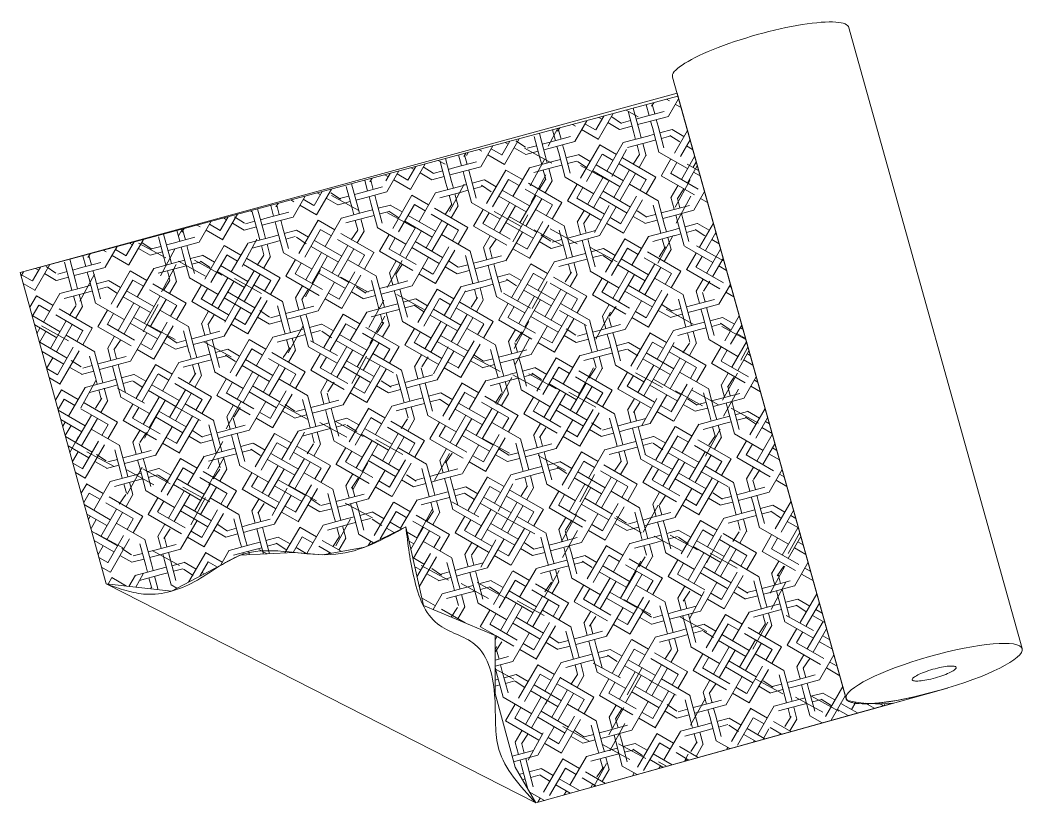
# Model space of a CAD drawing. Header units: inches. Extents: x -441 to 7, y -96 to 2.
# Drawn here: x 3.4474 to 3.8504, y 0.5412 to 0.855 of the extents above; entities that cross this region are included whole.
import ezdxf

# ---------------------------------------------------------------- set-up
doc = ezdxf.new("R2010")
doc.units = ezdxf.units.IN
doc.header["$MEASUREMENT"] = 0
doc.linetypes.add('Hidden', pattern=[1.429134, 1, -0.429134])
doc.layers.add('Vector Picture Geometry', color=6, linetype='Continuous', lineweight=0)

msp = doc.modelspace()

# ---------------------------------------------------------------- hatches: boundary and pattern name
at = {"layer": 'Vector Picture Geometry'}
h = msp.add_hatch(dxfattribs=at)
h.set_pattern_fill('AR30', color=190, scale=0.038987, angle=15, pattern_type=2)
h.set_pattern_definition([(330, (3.576864, -0.481554), (0.0376589, 0.0100907), [0.0126814, -0.042455]), (330, (3.575486, -0.483942), (0.0376589, 0.0100907), [0.0126814, -0.042455]), (240, (3.569239, -0.489248), (0.0100907, -0.0376589), [0.0077191, -0.0474174]), (240, (3.571626, -0.490627), (0.0100907, -0.0376589), [0.0049623, -0.0501742]), (60, (3.59692, -0.493133), (-0.0100907, 0.0376589), [0.0077191, -0.0474174]), (60, (3.594531, -0.491755), (-0.0100907, 0.0376589), [0.0049623, -0.0501742]), (330, (3.59168, -0.502205), (0.0376589, 0.0100907), [0.0055136, -0.0496228]), (326.6335, (3.5930593, -0.499818), (0.047749535, -0.0275682715), [0.0046947, -0.4647753]), (61.273, (3.583549, -0.4854139), (0.56884263, 1.0403995303), [0.0124088, -1.2284677]), (60, (3.581162, -0.484035), (-0.0100907, 0.0376589), [0.0132327, -0.0419037]), (60, (3.57583, -0.498784), (-0.0100907, 0.0376589), [0.0126814, -0.042455]), (60, (3.573442, -0.497405), (-0.0100907, 0.0376589), [0.0126814, -0.042455]), (330, (3.57831, -0.494486), (0.0376589, 0.0100907), [0.0126814, -0.042455]), (330, (3.57969, -0.4921), (0.0376589, 0.0100907), [0.0126814, -0.042455]), (150, (3.583643, -0.479738), (-0.0376589, -0.0100907), [0.0049623, -0.0501742]), (150, (3.58502, -0.47735), (-0.0376589, -0.0100907), [0.0077191, -0.0474174]), (60, (3.594093, -0.482588), (-0.0100907, 0.0376589), [0.0055136, -0.0496228]), (56.6335, (3.591706, -0.48121), (0.0275682715, 0.047749535), [0.0046947, -0.4647753]), (331.273, (3.5888555, -0.4916609), (1.0403995303, -0.56884263), [0.0124088, -1.2284677]), (330, (3.590234, -0.489273), (0.0376589, 0.0100907), [0.0132327, -0.0419037]), (60, (3.586374, -0.495958), (-0.0100907, 0.0376589), [0.0126814, -0.042455]), (60, (3.583987, -0.49458), (-0.0100907, 0.0376589), [0.0126814, -0.042455]), (330, (3.581136, -0.50503), (0.0376589, 0.0100907), [0.0077191, -0.0474174]), (330, (3.582515, -0.502643), (0.0376589, 0.0100907), [0.0049623, -0.0501742]), (285, (3.571224, -0.511723), (0.0477496, -0.0275682), [0.0027291, -0.0362582]), (285, (3.573484, -0.511118), (0.0477496, -0.0275682), [0.0027291, -0.0362582]), (15, (3.60361, -0.503045), (0.0275682, 0.0477496), [0.0027291, -0.0362582]), (15, (3.603006, -0.500785), (0.0275682, 0.0477496), [0.0027291, -0.0362582]), (105, (3.592674, -0.471264), (-0.0477496, 0.0275682), [0.0027291, -0.0362582]), (105, (3.594933, -0.47066), (-0.0477496, 0.0275682), [0.0027291, -0.0362582]), (195, (3.562546, -0.479336), (-0.0275682, -0.0477496), [0.0027291, -0.0362582]), (195, (3.56315, -0.481596), (-0.0275682, -0.0477496), [0.0027291, -0.0362582]), (195, (3.569177, -0.47998), (-0.0275682, -0.0477496), [0.0038987, -0.0350886]), (15, (3.59698, -0.5024), (0.0275682, 0.0477496), [0.0038987, -0.0350886]), (285, (3.57187, -0.505092), (0.0477496, -0.0275682), [0.0038987, -0.0350886]), (105, (3.594288, -0.47729), (-0.0477496, 0.0275682), [0.0038987, -0.0350886]), (150, (3.600778, -0.486448), (-0.0376589, -0.0100907), [0.0154382, -0.0396983]), (60, (3.58782, -0.50889), (-0.0100907, 0.0376589), [0.0154382, -0.0396983]), (330, (3.56538, -0.495933), (0.0376589, 0.0100907), [0.0154382, -0.0396983]), (240, (3.578336, -0.47349), (0.0100907, -0.0376589), [0.0154382, -0.0396983]), (150, (3.597013, -0.487457), (-0.0376589, -0.0100907), [0.0126814, -0.042455]), (60, (3.586812, -0.505124), (-0.0100907, 0.0376589), [0.0126814, -0.042455]), (330, (3.569145, -0.494924), (0.0376589, 0.0100907), [0.0126814, -0.042455]), (240, (3.579345, -0.477257), (0.0100907, -0.0376589), [0.0126814, -0.042455]), (105, (3.59685, -0.477814), (-0.0477496, 0.0275682), [0.0050684, -0.033919]), (15, (3.596456, -0.504962), (0.0275682, 0.0477496), [0.0050684, -0.033919]), (285, (3.569307, -0.504568), (0.0477496, -0.0275682), [0.0050684, -0.033919]), (195, (3.5697, -0.47742), (-0.0275682, -0.0477496), [0.0050684, -0.033919]), (195, (3.598175, -0.47221), (-0.0275682, -0.0477496), [0.0089671, -0.0300203]), (195, (3.59757, -0.469952), (-0.0275682, -0.0477496), [0.0101367, -0.0288506]), (285, (3.5641, -0.476095), (0.0477496, -0.0275682), [0.0089671, -0.0300203]), (285, (3.56184, -0.4767), (0.0477496, -0.0275682), [0.0101367, -0.0288506]), (15, (3.567983, -0.51017), (0.0275682, 0.0477496), [0.0089671, -0.0300203]), (15, (3.56859, -0.51243), (0.0275682, 0.0477496), [0.0101367, -0.0288506]), (105, (3.602058, -0.506287), (-0.0477496, 0.0275682), [0.0089671, -0.0300203]), (105, (3.604317, -0.50568), (-0.0477496, 0.0275682), [0.0101367, -0.0288506]), (330, (3.564464, -0.486492), (0.0376589, 0.0100907), [0.0132327, -0.0419037]), (331.273, (3.5664205, -0.4847563), (1.0403995303, -0.56884263), [0.0124088, -1.2284677]), (330, (3.569702, -0.47742), (0.0376589, 0.0100907), [0.0055136, -0.0496228]), (326.6335, (3.5691773, -0.4799813), (0.047749535, -0.0275682715), [0.0046947, -0.4647753]), (60, (3.57838, -0.509806), (-0.0100907, 0.0376589), [0.0132327, -0.0419037]), (60, (3.569307, -0.504568), (-0.0100907, 0.0376589), [0.0055136, -0.0496228]), (61.273, (3.5766444, -0.5078489), (0.56884263, 1.0403995303), [0.0124088, -1.2284677]), (56.6335, (3.5718694, -0.505092), (0.0275682715, 0.047749535), [0.0046947, -0.4647753])])
edge = h.paths.add_edge_path()
edge.add_line((3.44737, 0.75383), (3.71117, 0.82451))
edge.add_line((3.71117, 0.82451), (3.77885, 0.58237))
edge.add_arc((3.79146, 0.63557), 0.05467, 256.669, 276.1923)
edge.add_line((3.79735, 0.58122), (3.65416, 0.54118))
edge.add_line((3.65416, 0.54118), (3.64587, 0.55554))
edge.add_line((3.64587, 0.55554), (3.63797, 0.58502))
edge.add_line((3.63797, 0.58502), (3.63797, 0.60833))
edge.add_line((3.63797, 0.60833), (3.60912, 0.62027))
edge.add_line((3.60912, 0.62027), (3.60209, 0.65182))
edge.add_line((3.60209, 0.65182), (3.58567, 0.64375))
edge.add_line((3.58567, 0.64375), (3.56881, 0.6407))
edge.add_line((3.56881, 0.6407), (3.55715, 0.64162))
edge.add_line((3.55715, 0.64162), (3.53555, 0.64044))
edge.add_line((3.53555, 0.64044), (3.50808, 0.62608))
edge.add_line((3.50808, 0.62608), (3.48195, 0.62899))
edge.add_line((3.48195, 0.62899), (3.44737, 0.75383))

# ---------------------------------------------------------------- linework, layer by layer
at = {"layer": 'Vector Picture Geometry', "color": 190, "linetype": 'Hidden'}
for p, q in [((3.77956, 0.85241), (3.84929, 0.60302)), ((3.70902, 0.83221), (3.77867, 0.58303)), ((3.65416, 0.54118), (3.81592, 0.58619))]:
    msp.add_line(p, q, dxfattribs=at)
for points in [[(3.44737, 0.75383), (3.71084, 0.8257), (3.77867, 0.58304), (3.77888, 0.5826)], [(3.77888, 0.5826), (3.77934, 0.58214), (3.77986, 0.58183), (3.78047, 0.58157), (3.78117, 0.58137), (3.78184, 0.58122), (3.78272, 0.58109), (3.78394, 0.58098), (3.78512, 0.58093), (3.78778, 0.58096), (3.78945, 0.58106), (3.79022, 0.58112), (3.79221, 0.58131), (3.79573, 0.58176), (3.79897, 0.58228), (3.8049, 0.58344), (3.81926, 0.58718), (3.65416, 0.54118), (3.48195, 0.62899), (3.44737, 0.75383)]]:
    msp.add_lwpolyline(points, dxfattribs=at)
at = {"layer": 'Vector Picture Geometry', "color": 190}
msp.add_lwpolyline([(3.44737, 0.75383), (3.71117, 0.82451), (3.77885, 0.58237, 0.085393), (3.79735, 0.58122), (3.65416, 0.54118), (3.64587, 0.55554), (3.63797, 0.58502), (3.63797, 0.60833), (3.60912, 0.62027), (3.60209, 0.65182), (3.58567, 0.64375), (3.56881, 0.6407), (3.55715, 0.64162), (3.53555, 0.64044), (3.50808, 0.62608), (3.48195, 0.62899)], format="xyb", close=True, dxfattribs=at)
at = {"layer": 'Vector Picture Geometry', "color": 190, "linetype": 'Hidden'}
msp.add_ellipse((3.74433, 0.8422), major_axis=(-0.03531, -0.00999), ratio=0.193506, start_param=3.107548, end_param=6.283185, dxfattribs=at)
for major_axis in [(-0.03531, -0.00999), (-0.00883, -0.0025)]:
    msp.add_ellipse((3.81398, 0.59303), major_axis=major_axis, ratio=0.193506, dxfattribs=at)
for points, knots in [([(3.48195, 0.62899), (3.48723, 0.62706), (3.49887, 0.6228), (3.51893, 0.62894), (3.54006, 0.64745), (3.57294, 0.6358), (3.59302, 0.64684), (3.60209, 0.65182)], [0, 0, 0, 0, 0.0164992, 0.0363485, 0.0595555, 0.096137, 0.1262853, 0.1262853, 0.1262853, 0.1262853]), ([(3.60209, 0.65182), (3.60292, 0.64493), (3.60455, 0.63145), (3.6117, 0.61102), (3.63416, 0.60649), (3.63893, 0.58356), (3.63675, 0.56006), (3.64793, 0.54794), (3.65416, 0.54118)], [0, 0, 0, 0, 0.0212353, 0.0414685, 0.0585167, 0.0815453, 0.1021678, 0.1281769, 0.1281769, 0.1281769, 0.1281769])]:
    msp.add_open_spline(points, degree=3, knots=knots, dxfattribs=at)

doc.saveas('drawing.dxf')
